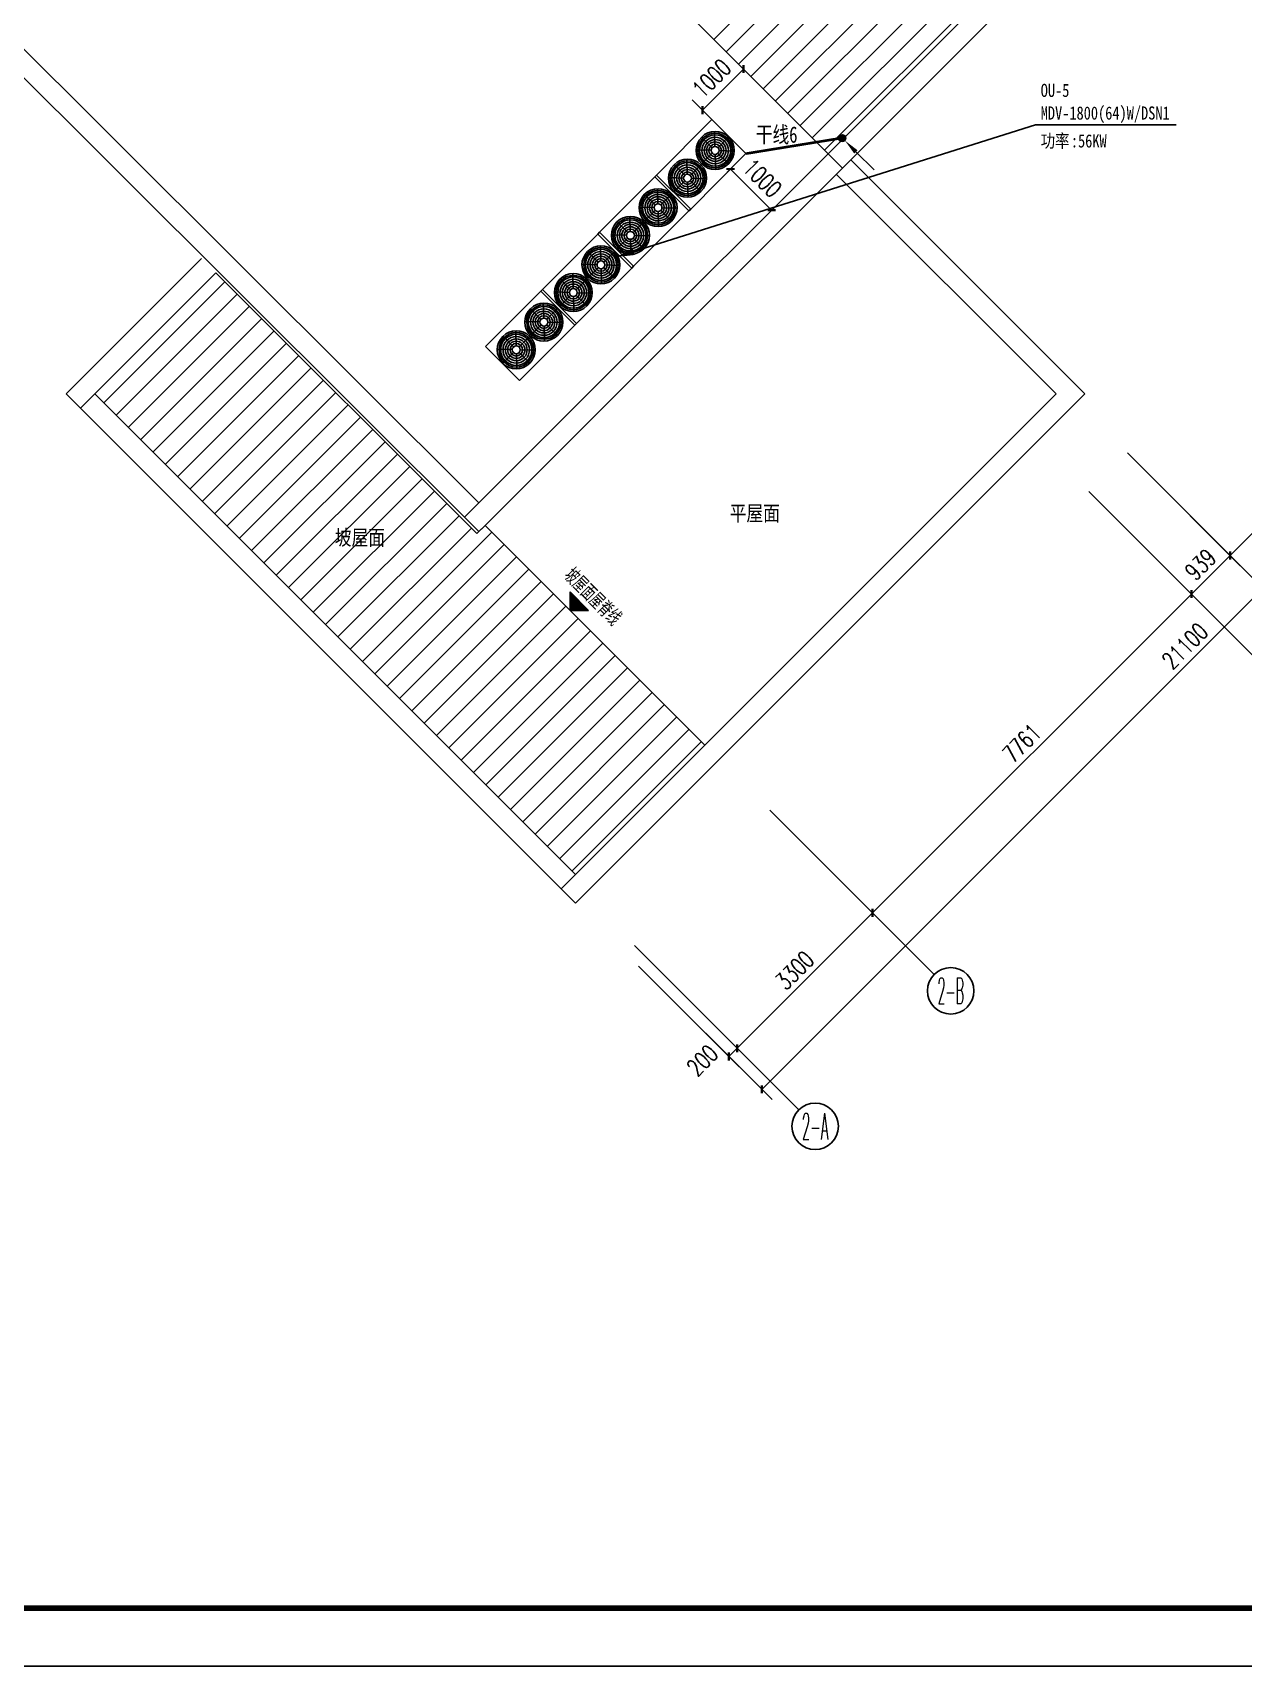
# Model space of a CAD drawing. Extents: x 815029915 to 815825525, y 579155098 to 579748855.
# Drawn here: x 815224460 to 815245297, y 579328320 to 579356450 of the extents above; entities that cross this region are included whole.
import ezdxf
from ezdxf.enums import TextEntityAlignment as Align

# ---------------------------------------------------------------- set-up
doc = ezdxf.new("R2010")
doc.units = 0
doc.header["$LTSCALE"] = 100
doc.header["$MEASUREMENT"] = 0
for name, color, linetype in [('ABDE_SYS', 3, 'Continuous'), ('AXIS', 3, 'Continuous'), ('AXIS_TEXT', 7, 'Continuous'), ('DIM_ELEV', 3, 'Continuous'), ('H-TH_DIM', 3, 'Continuous'), ('H-空调-VRV-标注', 3, 'Continuous'), ('H-空调-VRV-设备', 7, 'Continuous'), ('PUB_TEXT', 7, 'Continuous'), ('ZG-图框层', 4, 'Continuous'), ('zm', 1, 'Continuous'), ('电-强电平面-线缆', 3, 'Continuous')]:
    doc.layers.add(name, color=color, linetype=linetype)
doc.layers.add('电-强电平面-箭头', color=3, linetype='Continuous', lineweight=0)
doc.styles.add('-宋体', font='', dxfattribs={"width": 0.8})
doc.styles.add('_TCH_AXIS', font='COMPLEX', dxfattribs={"bigfont": 'GBCBIG'})
doc.styles.add('_TCH_DIM', font='SIMPLEX', dxfattribs={"bigfont": 'GBCBIG'})
doc.styles.add('_TCH_DIM_T3', font='SIMPLEX', dxfattribs={"width": 0.705882, "bigfont": 'GBCBIG'})
doc.styles.add('_THVAC_DIM', font='', dxfattribs={"width": 0.8, "height": 3.5})
doc.styles.add('COMPLEX', font='COMPLEX')
doc.styles.add('IDQSTYLE', font='txt.shx', dxfattribs={"width": 0.7, "bigfont": 'hztxt.shx'})
doc.styles.add('宋体-TK', font='', dxfattribs={"width": 0.8})
doc.styles.get('-宋体').set_extended_font_data('SimSun')
doc.styles.get('_THVAC_DIM').set_extended_font_data('SimSun')
doc.styles.get('宋体-TK').set_extended_font_data('SimSun')
doc.dimstyles.new('_TCH_ARCH&&100', dxfattribs={"dimtxt": 297.5, "dimasz": 100, "dimexe": 250, "dimexo": 300, "dimgap": 126.25, "dimtad": 1, "dimdec": 0, "dimzin": 0, "dimdsep": 46, "dimtxsty": '_TCH_DIM_T3', "dimblk": 'ARCHTICK', "dimcen": 0.09, "dimclrt": 7, "dimazin": 2, "dimtfac": 1, "dimtdec": 0, "dimtix": 1, "dimtmove": 2, "dimatfit": 3, "dimfxl": 0, "dimtolj": 1, "dimtzin": 0, "dimarcsym": 0})
doc.dimstyles.new('_TCH_ARCH-100', dxfattribs={"dimscale": 100, "dimtxt": 2.975, "dimasz": 1, "dimexe": 2.5, "dimexo": 3, "dimgap": 1, "dimtad": 1, "dimdec": 0, "dimzin": 0, "dimdsep": 46, "dimtxsty": '_TCH_DIM_T3', "dimblk": 'ARCHTICK', "dimcen": 0.09, "dimclrt": 7, "dimazin": 2, "dimtfac": 1, "dimtdec": 0, "dimtix": 1, "dimtmove": 2, "dimatfit": 3, "dimfxl": 0, "dimtolj": 1, "dimtzin": 0, "dimarcsym": 0})

# ---------------------------------------------------------------- blocks, each defined once
blk = doc.blocks.new('$VRV_美的$00000029')
for p, q in [((-2539, -382), (-2539, 382)), ((-2539, 382), (-1300, 382)), ((-2228, 63), (-2229, 301)), ((-1611, 63), (-1610, 301)), ((-1259, 382), (-1300, 382)), ((-1300, 382), (-1300, -382)), ((-1259, 382), (-20, 382)), ((-1259, -382), (-1259, 382)), ((-948, 63), (-949, 301)), ((-331, 63), (-330, 301)), ((-20, 382), (20, 382)), ((-20, 382), (-20, -382)), ((20, 382), (1260, 382)), ((20, -382), (20, 382)), ((331, 63), (330, 301)), ((949, 63), (950, 301)), ((1300, 382), (1260, 382)), ((1260, 382), (1260, -382)), ((1300, 382), (2539, 382)), ((1300, -382), (1300, 382)), ((1611, 63), (1610, 301)), ((2228, 63), (2229, 301)), ((2539, 382), (2539, -382)), ((-2292, 0), (-2531, 0)), ((-2436, 220), (-2272, 46)), ((-2023, 220), (-2187, 46)), ((-1928, 0), (-2167, 0)), ((-1911, 0), (-1672, 0)), ((-1816, 220), (-1652, 46)), ((-1404, 220), (-1567, 46)), ((-1547, 0), (-1308, 0)), ((-1012, 0), (-1251, 0)), ((-1156, 220), (-992, 46)), ((-743, 220), (-907, 46)), ((-648, 0), (-887, 0)), ((-631, 0), (-392, 0)), ((-536, 220), (-372, 46)), ((-124, 220), (-287, 46)), ((-267, 0), (-28, 0)), ((268, 0), (29, 0)), ((124, 220), (287, 46)), ((536, 220), (373, 46)), ((631, 0), (393, 0)), ((649, 0), (887, 0)), ((744, 220), (907, 46)), ((1156, 220), (993, 46)), ((1012, 0), (1251, 0)), ((1547, 0), (1308, 0)), ((1404, 220), (1567, 46)), ((1816, 220), (1652, 46)), ((1911, 0), (1672, 0)), ((1928, 0), (2167, 0)), ((2023, 220), (2187, 46)), ((2436, 220), (2272, 46)), ((2292, 0), (2531, 0)), ((-2272, -46), (-2436, -220)), ((-2226, -301), (-2228, -63)), ((-2187, -46), (-2023, -220)), ((-1652, -46), (-1816, -220)), ((-1613, -301), (-1612, -63)), ((-1567, -46), (-1404, -220)), ((-992, -46), (-1156, -220)), ((-946, -301), (-948, -63)), ((-907, -46), (-743, -220)), ((-372, -46), (-536, -220)), ((-333, -301), (-332, -63)), ((-287, -46), (-124, -220)), ((287, -46), (124, -220)), ((333, -301), (332, -63)), ((373, -46), (536, -220)), ((907, -46), (744, -220)), ((947, -301), (948, -63)), ((993, -46), (1156, -220)), ((1567, -46), (1404, -220)), ((1613, -301), (1612, -63)), ((1652, -46), (1816, -220)), ((2187, -46), (2023, -220)), ((2226, -301), (2228, -63)), ((2272, -46), (2436, -220)), ((-2539, -382), (-1300, -382)), ((-1259, -382), (-1300, -382)), ((-1259, -382), (-20, -382)), ((20, -382), (-20, -382)), ((20, -382), (1260, -382)), ((1260, -382), (1300, -382)), ((1300, -382), (2539, -382))]:
    blk.add_line(p, q)
for centre, radius in [((-2230, 0), 301), ((-2230, 0), 273), ((-2230, 0), 273), ((-1610, 0), 301), ((-1610, 0), 273), ((-1610, 0), 273), ((-950, 0), 301), ((-950, 0), 273), ((-950, 0), 273), ((-330, 0), 301), ((-330, 0), 273), ((-330, 0), 273), ((330, 0), 301), ((330, 0), 273), ((330, 0), 273), ((950, 0), 301), ((950, 0), 273), ((950, 0), 273), ((1610, 0), 301), ((1610, 0), 273), ((1610, 0), 273), ((2230, 0), 301), ((2230, 0), 273), ((2230, 0), 273), ((-2230, 0), 247), ((-2230, 0), 210), ((-2230, 0), 173), ((-2230, 0), 136), ((-2230, 0), 99.3), ((-2230, 0), 62.5), ((-1610, 0), 247), ((-1610, 0), 210), ((-1610, 0), 173), ((-1610, 0), 136), ((-1610, 0), 99.3), ((-1610, 0), 62.5), ((-950, 0), 247), ((-950, 0), 210), ((-950, 0), 173), ((-950, 0), 136), ((-950, 0), 99.3), ((-950, 0), 62.5), ((-330, 0), 247), ((-330, 0), 210), ((-330, 0), 173), ((-330, 0), 136), ((-330, 0), 99.3), ((-330, 0), 62.5), ((330, 0), 247), ((330, 0), 210), ((330, 0), 173), ((330, 0), 136), ((330, 0), 99.3), ((330, 0), 62.5), ((950, 0), 247), ((950, 0), 210), ((950, 0), 173), ((950, 0), 136), ((950, 0), 99.3), ((950, 0), 62.5), ((1610, 0), 247), ((1610, 0), 210), ((1610, 0), 173), ((1610, 0), 136), ((1610, 0), 99.3), ((1610, 0), 62.5), ((2230, 0), 247), ((2230, 0), 210), ((2230, 0), 173), ((2230, 0), 136), ((2230, 0), 99.3), ((2230, 0), 62.5)]:
    blk.add_circle(centre, radius)
blk = doc.blocks.new('_ArchTick')
at = {"color": 0, "linetype": 'ByBlock', "const_width": 0.4}
blk.add_lwpolyline([(-0.5, -0.5), (0.5, 0.5)], dxfattribs=at)
blk = doc.blocks.new('*D133')
at = {"layer": 'Defpoints', "color": 0, "transparency": 16777216}
for p in [(815236737, 579354367), (815237444, 579353660), (815237179, 579353395)]:
    blk.add_point(p, dxfattribs=at)
at = {"layer": 'H-TH_DIM', "color": 0, "lineweight": -2, "transparency": 16777216}
for p, q in [((815236525, 579354154), (815236296, 579353925)), ((815236472, 579354102), (815237179, 579353395)), ((815237232, 579353447), (815237003, 579353218))]:
    blk.add_line(p, q, dxfattribs=at)
at = {"layer": 'H-TH_DIM', "color": 0, "lineweight": -2, "transparency": 16777216, "xscale": 100, "yscale": 100, "zscale": 100}
for p, rotation in [((815236472, 579354102), 135), ((815237179, 579353395), 315)]:
    blk.add_blockref('_ArchTick', p, dxfattribs=dict(at, rotation=rotation))
at = {"layer": 'H-TH_DIM', "color": 7, "transparency": 16777216, "insert": (815237020, 579353943), "char_height": 297.5, "attachment_point": 5, "rotation": 315, "style": '_TCH_DIM_T3'}
blk.add_mtext('\\A1;1000', dxfattribs=at)
blk = doc.blocks.new('*D134')
at = {"layer": 'Defpoints', "color": 0, "transparency": 16777216}
for p in [(815236693, 579355823), (815237356, 579355160), (815236649, 579354453)]:
    blk.add_point(p, dxfattribs=at)
at = {"layer": 'H-TH_DIM', "color": 0, "lineweight": -2, "transparency": 16777216}
for p, q in [((815237144, 579355372), (815236516, 579356000)), ((815235986, 579355116), (815236693, 579355823)), ((815236437, 579354665), (815235809, 579355293))]:
    blk.add_line(p, q, dxfattribs=at)
at = {"layer": 'H-TH_DIM', "color": 0, "lineweight": -2, "transparency": 16777216, "xscale": 100, "yscale": 100, "zscale": 100}
for p, rotation in [((815236693, 579355823), 44.99626406124041), ((815235986, 579355116), 224.9962640612404)]:
    blk.add_blockref('_ArchTick', p, dxfattribs=dict(at, rotation=rotation))
at = {"layer": 'H-TH_DIM', "color": 7, "transparency": 16777216, "insert": (815236145, 579355664), "char_height": 297.5, "attachment_point": 5, "rotation": 44.9963, "style": '_TCH_DIM_T3'}
blk.add_mtext('\\A1;1000', dxfattribs=at)
blk = doc.blocks.new('_AXISO')
blk.add_circle((0, 0), 0.5)
at = {"layer": 'AXIS_TEXT', "style": 'COMPLEX', "width": 1.041667}
blk.add_attdef('A', text='', height=0.56, dxfattribs=at).set_placement((-0.25, -0.28), (0.25, -0.28), align=Align.FIT)
blk = doc.blocks.new('*D546')
at = {"layer": 'AXIS', "color": 0, "lineweight": -2, "transparency": 16777216}
for p, q in [((815249807, 579355296), (815252105, 579352997)), ((815237008, 579338254), (815251928, 579353174)), ((815234887, 579340376), (815237185, 579338077))]:
    blk.add_line(p, q, dxfattribs=at)
at = {"layer": 'Defpoints', "color": 0, "transparency": 16777216}
for p in [(815249595, 579355508), (815251928, 579353174), (815234675, 579340588)]:
    blk.add_point(p, dxfattribs=at)
at = {"layer": 'AXIS', "color": 0, "lineweight": -2, "transparency": 16777216, "xscale": 100, "yscale": 100, "zscale": 100}
for p, rotation in [((815251928, 579353174), 44.9999999995422), ((815237008, 579338254), 224.9999999995422)]:
    blk.add_blockref('_ArchTick', p, dxfattribs=dict(at, rotation=rotation))
at = {"layer": 'AXIS', "color": 7, "transparency": 16777216, "insert": (815244292, 579345890), "char_height": 297.5, "attachment_point": 5, "rotation": 45, "style": '_TCH_DIM_T3'}
blk.add_mtext('\\A1;21100', dxfattribs=at)
blk = doc.blocks.new('*D547')
at = {"layer": 'AXIS', "color": 0, "lineweight": -2, "transparency": 16777216}
for p, q in [((815235028, 579340517), (815236761, 579338785)), ((815234887, 579340376), (815236619, 579338643)), ((815236443, 579338820), (815236584, 579338961))]:
    blk.add_line(p, q, dxfattribs=at)
at = {"layer": 'Defpoints', "color": 0, "transparency": 16777216}
for p in [(815234816, 579340729), (815234675, 579340588), (815236584, 579338961)]:
    blk.add_point(p, dxfattribs=at)
at = {"layer": 'AXIS', "color": 0, "lineweight": -2, "transparency": 16777216, "xscale": 100, "yscale": 100, "zscale": 100}
for p, rotation in [((815236584, 579338961), 45), ((815236443, 579338820), 225)]:
    blk.add_blockref('_ArchTick', p, dxfattribs=dict(at, rotation=rotation))
at = {"layer": 'AXIS', "color": 7, "transparency": 16777216, "insert": (815235986, 579338753), "char_height": 297.5, "attachment_point": 5, "rotation": 45, "style": '_TCH_DIM_T3'}
blk.add_mtext('\\A1;200', dxfattribs=at)
blk = doc.blocks.new('*D548')
at = {"layer": 'AXIS', "color": 0, "lineweight": -2, "transparency": 16777216}
for p, q in [((815237362, 579342850), (815239094, 579341118)), ((815236584, 579338961), (815238917, 579341295)), ((815235028, 579340517), (815236761, 579338785))]:
    blk.add_line(p, q, dxfattribs=at)
at = {"layer": 'Defpoints', "color": 0, "transparency": 16777216}
for p in [(815237150, 579343063), (815238917, 579341295), (815234816, 579340729)]:
    blk.add_point(p, dxfattribs=at)
at = {"layer": 'AXIS', "color": 0, "lineweight": -2, "transparency": 16777216, "xscale": 100, "yscale": 100, "zscale": 100}
for p, rotation in [((815238917, 579341295), 45), ((815236584, 579338961), 225)]:
    blk.add_blockref('_ArchTick', p, dxfattribs=dict(at, rotation=rotation))
at = {"layer": 'AXIS', "color": 7, "transparency": 16777216, "insert": (815237575, 579340304), "char_height": 297.5, "attachment_point": 5, "rotation": 45, "style": '_TCH_DIM_T3'}
blk.add_mtext('\\A1;3300', dxfattribs=at)
blk = doc.blocks.new('*D549')
at = {"layer": 'AXIS', "color": 0, "lineweight": -2, "transparency": 16777216}
for p, q in [((815242850, 579348338), (815244582, 579346606)), ((815238917, 579341295), (815244405, 579346783)), ((815237362, 579342850), (815239094, 579341118))]:
    blk.add_line(p, q, dxfattribs=at)
at = {"layer": 'Defpoints', "color": 0, "transparency": 16777216}
for p in [(815242638, 579348550), (815244405, 579346783), (815237150, 579343063)]:
    blk.add_point(p, dxfattribs=at)
at = {"layer": 'AXIS', "color": 0, "lineweight": -2, "transparency": 16777216, "xscale": 100, "yscale": 100, "zscale": 100}
for p, rotation in [((815244405, 579346783), 44.99999999937771), ((815238917, 579341295), 224.9999999993777)]:
    blk.add_blockref('_ArchTick', p, dxfattribs=dict(at, rotation=rotation))
at = {"layer": 'AXIS', "color": 7, "transparency": 16777216, "insert": (815241485, 579344215), "char_height": 297.5, "attachment_point": 5, "rotation": 45, "style": '_TCH_DIM_T3'}
blk.add_mtext('\\A1;7761', dxfattribs=at)
blk = doc.blocks.new('*D550')
at = {"layer": 'AXIS', "color": 0, "lineweight": -2, "transparency": 16777216}
for p, q in [((815243514, 579349002), (815245246, 579347270)), ((815242850, 579348338), (815244582, 579346606)), ((815244405, 579346783), (815245069, 579347447))]:
    blk.add_line(p, q, dxfattribs=at)
at = {"layer": 'Defpoints', "color": 0, "transparency": 16777216}
for p in [(815243301, 579349214), (815242638, 579348550), (815245069, 579347447)]:
    blk.add_point(p, dxfattribs=at)
at = {"layer": 'AXIS', "color": 0, "lineweight": -2, "transparency": 16777216, "xscale": 100, "yscale": 100, "zscale": 100}
for p, rotation in [((815245069, 579347447), 45), ((815244405, 579346783), 225)]:
    blk.add_blockref('_ArchTick', p, dxfattribs=dict(at, rotation=rotation))
at = {"layer": 'AXIS', "color": 7, "transparency": 16777216, "insert": (815244561, 579347291), "char_height": 297.5, "attachment_point": 5, "rotation": 45, "style": '_TCH_DIM_T3'}
blk.add_mtext('\\A1;939', dxfattribs=at)
blk = doc.blocks.new('*D551')
at = {"layer": 'AXIS', "color": 0, "lineweight": -2, "transparency": 16777216}
for p, q in [((815246059, 579351548), (815247792, 579349815)), ((815245069, 579347447), (815247615, 579349992)), ((815243514, 579349002), (815245246, 579347270))]:
    blk.add_line(p, q, dxfattribs=at)
at = {"layer": 'Defpoints', "color": 0, "transparency": 16777216}
for p in [(815245847, 579351760), (815247615, 579349992), (815243301, 579349214)]:
    blk.add_point(p, dxfattribs=at)
at = {"layer": 'AXIS', "color": 0, "lineweight": -2, "transparency": 16777216, "xscale": 100, "yscale": 100, "zscale": 100}
for p, rotation in [((815247615, 579349992), 45), ((815245069, 579347447), 225)]:
    blk.add_blockref('_ArchTick', p, dxfattribs=dict(at, rotation=rotation))
at = {"layer": 'AXIS', "color": 7, "transparency": 16777216, "insert": (815246166, 579348895), "char_height": 297.5, "attachment_point": 5, "rotation": 45, "style": '_TCH_DIM_T3'}
blk.add_mtext('\\A1;3600', dxfattribs=at)
blk = doc.blocks.new('*X163')
at = {"color": 0, "linetype": 'Continuous'}
for p, q in [((192.59, 446.72), (193.93, 448.06)), ((192.65, 447.21), (193.44, 448)), ((192.67, 446.38), (194.27, 447.98)), ((192.81, 446.1), (194.55, 447.84)), ((193.01, 445.87), (194.78, 447.64)), ((193.27, 445.7), (194.95, 447.39)), ((193.58, 445.59), (195.06, 447.07)), ((193.98, 445.57), (195.08, 446.67))]:
    blk.add_line(p, q, dxfattribs=at)
blk = doc.blocks.new('HC000755')
at = {"color": 0, "linetype": 'Continuous'}
blk.add_line((-5.47, -5.53), (-2.36, -2.36), dxfattribs=at)
blk.add_lwpolyline([(-2.36, -2.36, 0.8, 0, 0), (-0.41, -0.47, 0, 0, 0)], format="xyseb", dxfattribs=at)
blk.add_circle((0, 0), 0.625, dxfattribs=at)
at = {"color": 0, "linetype": 'Continuous', "xscale": 0.5, "yscale": 0.5, "zscale": 0.5}
blk.add_blockref('*X163', (-96.92, -223.41), dxfattribs=at)
at = {"color": 0, "style": 'IDQSTYLE', "width": 0.7}
blk.add_attdef('PSFHATT', (2.63, -5.53), '', height=2.5, dxfattribs=at)
blk = doc.blocks.new('ll')
at = {"layer": 'ZG-图框层'}
blk.add_lwpolyline([(815136770, 579524220), (815255670, 579524220), (815255670, 579608320), (815136770, 579608320)], close=True, dxfattribs=at)

msp = doc.modelspace()

# ---------------------------------------------------------------- hatches: boundary and pattern name
at = {"layer": 'DIM_ELEV'}
msp.add_hatch(color=256, dxfattribs=at).paths.add_polyline_path([(815233710.5, 579346501.2), (815234028.7, 579346501.2), (815233710.5, 579346819.4)])

# ---------------------------------------------------------------- linework, layer by layer
for p, q in [((815238150.4, 579354365.5), (815213580, 579378939.1)), ((815238397.9, 579354118), (815213580, 579378939.1)), ((815232140, 579347860.1), (815207143.7, 579372785.6)), ((815232139.6, 579348354.7), (815207566.9, 579372858)), ((815244443.6, 579360658.7), (815231892.1, 579348107.3)), ((815244691.1, 579360411.3), (815232246, 579347966.2)), ((815244196.1, 579360411.3), (815238150.4, 579354365.5)), ((815242569.8, 579350228.9), (815238539.3, 579354259.4)), ((815242074.8, 579350228.9), (815238291.8, 579354011.9)), ((815227367, 579352562.4), (815225033.5, 579350228.9)), ((815227614.5, 579352314.9), (815225281, 579349981.4)), ((815225528.5, 579350228.9), (815227614.5, 579352314.9)), ((815227614.5, 579352314.9), (815232104.6, 579347824.8)), ((815225033.5, 579350228.9), (815233801.7, 579341460.8)), ((815233801.7, 579341955.8), (815225528.5, 579350228.9)), ((815225528.5, 579350228.9), (815233801.7, 579341955.8)), ((815233554.2, 579341708.3), (815242074.8, 579350228.9)), ((815233801.7, 579341460.8), (815242569.8, 579350228.9)), ((815232104.6, 579347824.8), (815232246, 579347966.2)), ((815232246, 579347966.2), (815232140, 579347860.1)), ((815232246, 579347966.2), (815236029, 579344183.2)), ((815232246, 579347966.2), (815236029, 579344183.2)), ((815236029, 579344183.2), (815233801.7, 579341955.8))]:
    msp.add_line(p, q)
at = {"color": 252, "linetype": 'Continuous'}
for p, q in [((815236182.2, 579356333.9), (815242227.8, 579362379.6)), ((815236394.3, 579356121.8), (815242440, 579362167.4)), ((815236606.4, 579355909.6), (815242652.1, 579361955.3)), ((815236818.6, 579355697.5), (815242864.2, 579361743.2)), ((815237030.7, 579355485.3), (815243076.4, 579361531)), ((815237242.8, 579355273.2), (815243288.5, 579361318.9)), ((815237454.9, 579355061), (815243500.6, 579361106.8)), ((815237667, 579354848.9), (815243712.8, 579360894.6)), ((815237879.1, 579354636.8), (815243924.9, 579360682.5)), ((815238091.3, 579354424.6), (815244137, 579360470.4)), ((815225681.5, 579350075.9), (815227767.5, 579352161.9)), ((815225893.7, 579349863.8), (815227979.6, 579351949.7)), ((815226105.8, 579349651.6), (815228191.8, 579351737.6)), ((815226317.9, 579349439.5), (815228403.9, 579351525.5)), ((815226530.1, 579349227.4), (815228616, 579351313.3)), ((815226742.2, 579349015.2), (815228828.2, 579351101.2)), ((815226954.3, 579348803.1), (815229040.3, 579350889.1)), ((815227166.5, 579348591), (815229252.4, 579350676.9)), ((815227378.6, 579348378.8), (815229464.6, 579350464.8)), ((815227590.7, 579348166.7), (815229676.7, 579350252.7)), ((815227802.9, 579347954.6), (815229888.8, 579350040.5)), ((815228015, 579347742.4), (815230101, 579349828.4)), ((815228227.1, 579347530.3), (815230313.1, 579349616.3)), ((815228439.3, 579347318.2), (815230525.2, 579349404.1)), ((815228651.4, 579347106), (815230737.3, 579349192)), ((815228863.5, 579346893.9), (815230949.5, 579348979.9)), ((815229075.6, 579346681.8), (815231161.6, 579348767.8)), ((815229287.8, 579346469.7), (815231373.7, 579348555.6)), ((815229499.9, 579346257.5), (815231585.9, 579348343.5)), ((815229712, 579346045.4), (815231798, 579348131.4)), ((815229924.2, 579345833.3), (815232010.1, 579347919.2)), ((815230136.3, 579345621.1), (815232363.7, 579347848.5)), ((815230348.4, 579345409), (815232575.8, 579347636.4)), ((815230560.6, 579345196.9), (815232788, 579347424.2)), ((815230772.7, 579344984.7), (815233000.1, 579347212.1)), ((815230984.8, 579344772.6), (815233212.2, 579347000)), ((815231197, 579344560.5), (815233424.4, 579346787.9)), ((815231409.1, 579344348.3), (815233636.5, 579346575.7)), ((815231621.2, 579344136.2), (815233848.6, 579346363.6)), ((815231833.4, 579343924.1), (815234060.8, 579346151.5)), ((815232045.5, 579343711.9), (815234272.9, 579345939.3)), ((815232257.6, 579343499.8), (815234485, 579345727.2)), ((815232469.8, 579343287.7), (815234697.1, 579345515.1)), ((815232681.9, 579343075.5), (815234909.3, 579345302.9)), ((815232894, 579342863.4), (815235121.4, 579345090.8)), ((815233106.2, 579342651.3), (815235333.5, 579344878.7)), ((815233318.3, 579342439.1), (815235545.7, 579344666.5)), ((815233530.4, 579342227), (815235757.8, 579344454.4)), ((815233742.6, 579342014.9), (815235969.9, 579344242.3))]:
    msp.add_line(p, q, dxfattribs=at)
at = {"layer": 'AXIS'}
for p, q in [((815243301.5, 579349214.4), (815246129.9, 579346386)), ((815242637.5, 579348550.4), (815245465.9, 579345722)), ((815237149.6, 579343062.6), (815239978.1, 579340234.1)), ((815234816.2, 579340729.1), (815237644.6, 579337900.7))]:
    msp.add_line(p, q, dxfattribs=at)
at = {"layer": 'DIM_ELEV'}
for p, q in [((815233710.5, 579346501.2), (815233710.5, 579346819.4)), ((815234028.7, 579346501.2), (815233710.5, 579346819.4)), ((815233710.5, 579346501.2), (815234028.7, 579346501.2))]:
    msp.add_line(p, q, dxfattribs=at)
at = {"layer": 'H-空调-VRV-标注'}
for p, q in [((815234516.1, 579352587.6), (815241720.4, 579354862.8)), ((815241720.4, 579354862.8), (815244143.6, 579354862.8))]:
    msp.add_line(p, q, dxfattribs=at)
msp.add_lwpolyline([(815234516.1, 579352587.6, 0, 120, 0), (815234802.1, 579352677.9, 0, 0, 0)], format="xyseb", dxfattribs=at)
at = {"layer": 'ZG-图框层'}
msp.add_lwpolyline([(815138250.2, 579328319.6), (815257150.2, 579328319.6), (815257150.2, 579412419.6), (815138250.2, 579412419.6)], close=True, dxfattribs=at)
at = {"layer": 'ZG-图框层', "const_width": 100}
msp.add_lwpolyline([(815140750.2, 579329319.6), (815256150.2, 579329319.6), (815256150.2, 579411419.6), (815140750.2, 579411419.6)], close=True, dxfattribs=at)
at = {"layer": '电-强电平面-线缆', "color": 1, "linetype": 'Continuous', "const_width": 45}
msp.add_lwpolyline([(815236737.3, 579354366.6), (815238337.4, 579354627.4)], dxfattribs=at)

# ---------------------------------------------------------------- block references
at = {"layer": 'AXIS'}
ref = msp.add_blockref('_AXISO', (815240260.9, 579339951.3), dxfattribs=dict(at, xscale=800, yscale=800, zscale=800))
ref.add_attrib('A', '2-B', dxfattribs={"color": 7, "height": 452.55, "style": '_TCH_AXIS', "width": 0.333333}).set_placement((815240034.6, 579339725), (815240487.2, 579339725), align=Align.FIT)
ref = msp.add_blockref('_AXISO', (815237927.5, 579337617.8), dxfattribs=dict(at, xscale=800, yscale=800, zscale=800))
ref.add_attrib('A', '2-A', dxfattribs={"color": 7, "height": 452.55, "style": '_TCH_AXIS', "width": 0.328125}).set_placement((815237701.2, 579337391.6), (815238153.7, 579337391.6), align=Align.FIT)
at = {"layer": 'H-空调-VRV-设备', "xscale": 1.086870914389227, "yscale": 1.085534920219725, "zscale": 1.031645569620253, "rotation": 225.0811554404608}
msp.add_blockref('$VRV_美的$00000029', (815234494.6, 579352705.3, 2500), dxfattribs=at)
at = {"layer": 'zm', "color": 1}
msp.add_blockref('ll', (1480.1, -195900.4), dxfattribs=at)
at = {"layer": '电-强电平面-箭头', "color": 4, "xscale": 100, "yscale": 100, "zscale": 100, "rotation": 90}
msp.add_blockref('HC000755', (815238393.3, 579354632.2, 1597.3), dxfattribs=at)

# ---------------------------------------------------------------- texts
at = {"layer": 'ABDE_SYS', "linetype": 'Continuous', "style": '-宋体', "width": 0.75}
msp.add_text('干线6', height=280, dxfattribs=at).set_placement((815236908.3, 579354555.2))
at = {"layer": 'H-空调-VRV-标注', "color": 7, "style": '_THVAC_DIM', "width": 0.8}
for s, height, p in [('OU-5', 226.58, (815241810.4, 579355342.8)), ('MDV-1800(64)W/DSN1', 226.582, (815241810.4, 579354952.8)), ('功率', 226.58, (815241810.4, 579354472.8)), (':56KW', 226.58, (815242328.9, 579354472.8))]:
    msp.add_text(s, height=height, dxfattribs=at).set_placement(p)
at = {"layer": 'PUB_TEXT', "style": '宋体-TK', "width": 0.8}
for s, p in [('平屋面', (815236456.1, 579348042.4)), ('坡屋面', (815229659.5, 579347624.7))]:
    msp.add_text(s, height=264.35, dxfattribs=at).set_placement(p)
at = {"layer": 'PUB_TEXT', "style": '_TCH_DIM'}
msp.add_text('坡屋面屋脊线', height=280, rotation=315, dxfattribs=at).set_placement((815233573.5, 579347067.7))

# ---------------------------------------------------------------- dimensions: what is measured, and where the dimension line sits
at = {"layer": 'AXIS'}
for p1, p2, distance, picture, middle in [((815234674.8, 579340587.7), (815249594.7, 579355507.6), -3300, '*D546', (815244292.3, 579345890.1)), ((815243301.5, 579349214.4), (815245847.1, 579351760), -2500, '*D551', (815246166.1, 579348895.3)), ((815242637.5, 579348550.4), (815243301.5, 579349214.4), -2500, '*D550', (815244561.4, 579347290.5)), ((815237149.6, 579343062.6), (815242637.5, 579348550.4), -2500, '*D549', (815241485.5, 579344214.6)), ((815234816.2, 579340729.1), (815237149.6, 579343062.6), -2500, '*D548', (815237574.8, 579340304))]:
    dim = msp.add_aligned_dim(p1=p1, p2=p2, distance=distance, dimstyle='_TCH_ARCH-100', dxfattribs=at)
    dim.commit()
    dim.dimension.update_dxf_attribs({"geometry": picture, "text_midpoint": middle})
dim = msp.add_linear_dim(base=(815236584, 579338961.3), p1=(815234674.8, 579340587.7), p2=(815234816.2, 579340729.1), angle=45, dimstyle='_TCH_ARCH-100', dxfattribs=at)
dim.commit()
dim.dimension.update_dxf_attribs({"geometry": '*D547', "text_midpoint": (815235986.5, 579338752.7), "dimtype": 161})
at = {"layer": 'H-TH_DIM'}
for p1, p2, distance, picture, middle in [((815236649.1, 579354453.2), (815237356, 579355160), 937.5, '*D134', (815236145.3, 579355664)), ((815236737.3, 579354366.6), (815237444.4, 579353659.5), -374.6, '*D133', (815237020.4, 579353942.6))]:
    dim = msp.add_aligned_dim(p1=p1, p2=p2, distance=distance, dimstyle='_TCH_ARCH&&100', dxfattribs=at)
    dim.commit()
    dim.dimension.update_dxf_attribs({"geometry": picture, "text_midpoint": middle})

doc.saveas('drawing.dxf')
